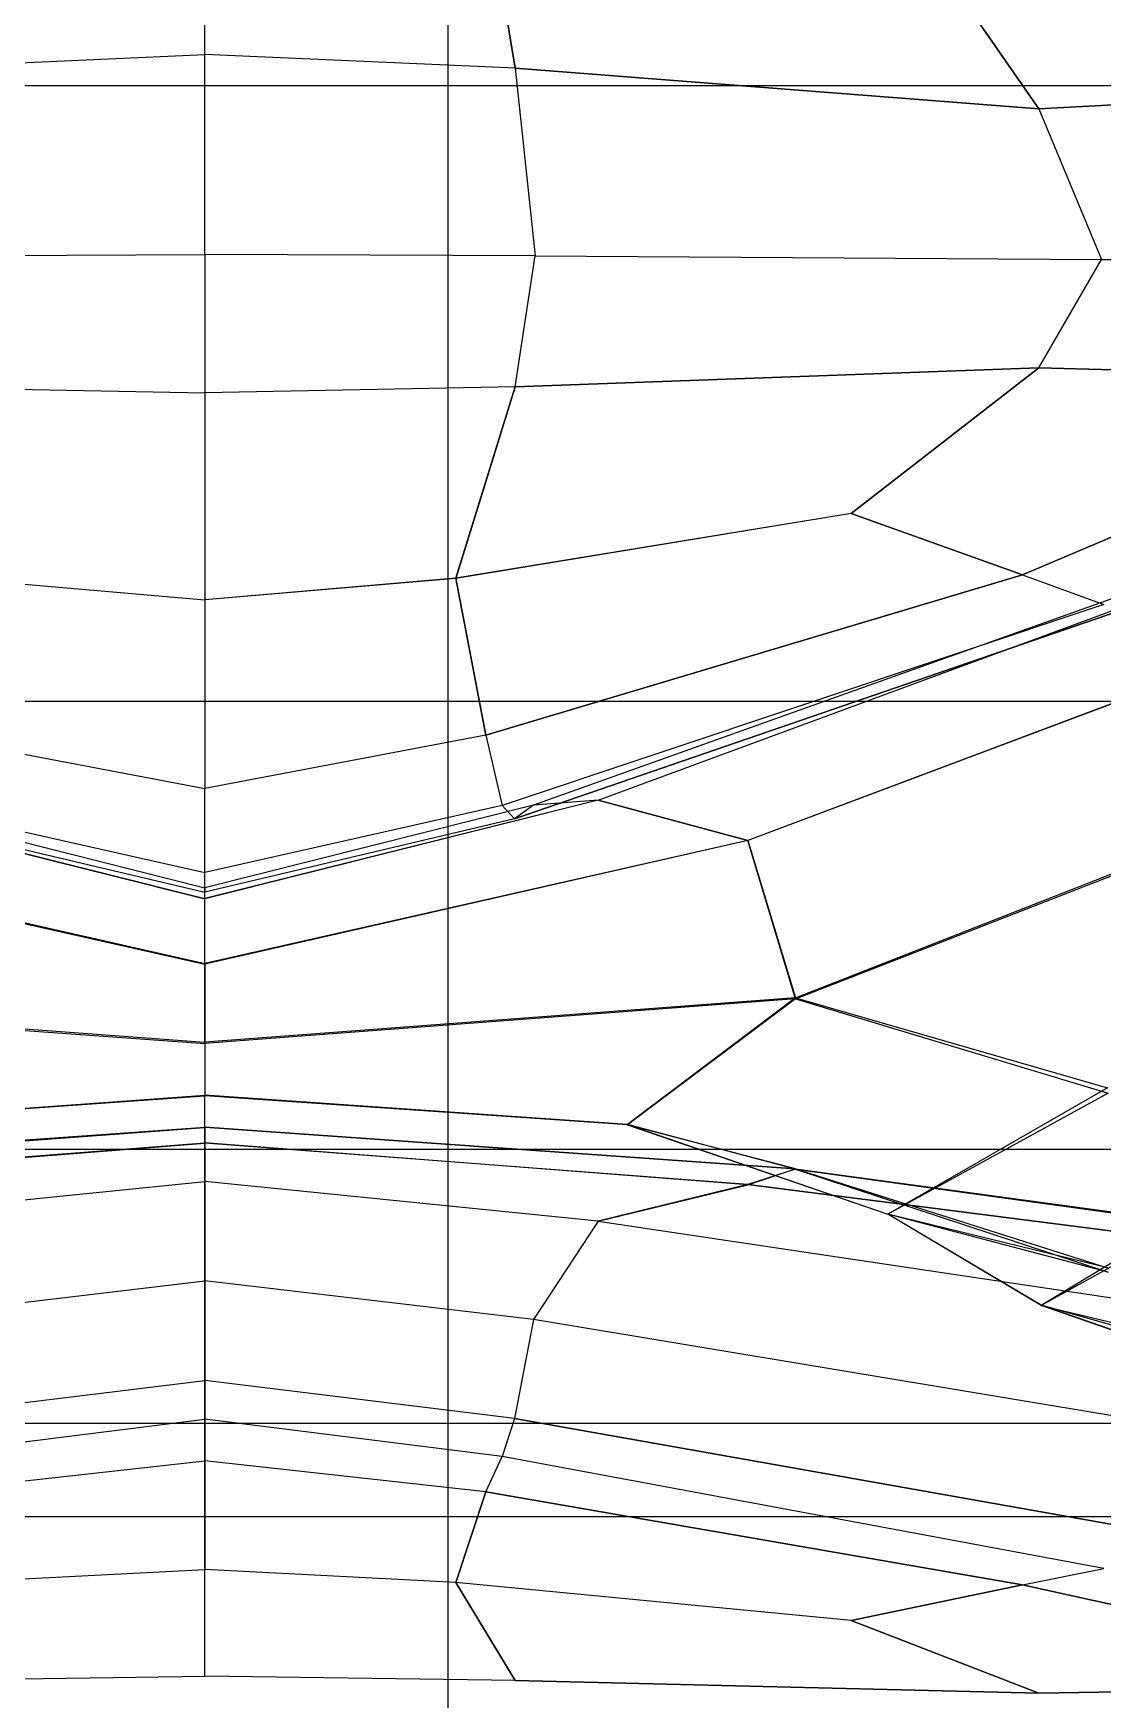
# Model space of a CAD drawing. Extents: x 11992 to 29481, y -6727 to 6811.
# Drawn here: x 12621.407 to 12623.422, y 1259.784 to 1262.924 of the extents above; entities that cross this region are included whole.
import ezdxf

# ---------------------------------------------------------------- set-up
doc = ezdxf.new("R2010")
doc.units = 0
doc.header["$MEASUREMENT"] = 0
doc.layers.get('0').update_dxf_attribs({"color": 8, "linetype": 'CONTINUOUS'})

msp = doc.modelspace()

# ---------------------------------------------------------------- linework, layer by layer
for p, q in [((12622.1878, 1830.6007, -1920.433), (12622.1878, 930.6, -1920.433)), ((12622.1878, 1830.6007, -2370.4333), (12622.1878, 930.6, -2370.4333)), ((12621.73, 1262.8835, -1729.6683), (12621.73, 1264.3317, -1727.9716)), ((12621.7295, 1262.5066, -1750.6789), (12621.7295, 1263.6212, -1752.0736)), ((12622.3146, 1262.8578, -1729.6967), (12622.2026, 1263.5389, -1728.8869)), ((12622.2026, 1263.5389, -1751.979), (12622.3146, 1262.8578, -1751.1692)), ((12622.9474, 1263.2917, -1751.6951), (12623.3012, 1262.7812, -1751.084)), ((12623.3012, 1262.7812, -1729.7818), (12622.9474, 1263.2917, -1729.1708)), ((12621.1449, 1262.8578, -1729.6967), (12621.73, 1262.8835, -1729.6683)), ((12621.1449, 1262.8578, -1751.1692), (12621.7295, 1262.8835, -1751.1976)), ((12621.7295, 1262.5066, -1730.187), (12621.73, 1262.8835, -1729.6683)), ((12622.3146, 1262.8578, -1751.1692), (12621.7295, 1262.8835, -1751.1976)), ((12622.3146, 1262.8578, -1729.6967), (12621.73, 1262.8835, -1729.6683)), ((12622.3146, 1262.8578, -1729.6967), (12623.3012, 1262.7812, -1729.7818)), ((12622.3146, 1262.8578, -1729.6967), (12622.3523, 1262.5044, -1730.1857)), ((12623.3012, 1262.7812, -1751.084), (12622.3146, 1262.8578, -1751.1692)), ((12622.3146, 1262.8578, -1751.1692), (12622.3523, 1262.5044, -1750.6802)), ((12651.3116, 1262.8249, -1730.3704), (12606.3119, 1262.8249, -1730.3704)), ((12651.3116, 1262.8249, -1750.4951), (12606.3119, 1262.8249, -1750.4951)), ((12623.3012, 1262.7812, -1729.7818), (12624.1333, 1262.8261, -1729.73)), ((12624.1333, 1262.8261, -1751.1358), (12623.3012, 1262.7812, -1751.084)), ((12623.3012, 1262.7812, -1729.7818), (12623.4194, 1262.4977, -1730.1819)), ((12623.3012, 1262.7812, -1751.084), (12623.4194, 1262.4977, -1750.6839)), ((12621.1073, 1262.5044, -1730.1857), (12621.7295, 1262.5066, -1730.187)), ((12621.1073, 1262.5044, -1750.6802), (12621.7295, 1262.5066, -1750.6789)), ((12622.3523, 1262.5044, -1750.6802), (12621.7295, 1262.5066, -1750.6789)), ((12621.7295, 1262.5066, -1750.6789), (12621.7295, 1261.5007, -1747.9906)), ((12622.3523, 1262.5044, -1730.1857), (12621.7295, 1262.5066, -1730.187)), ((12621.7295, 1262.5066, -1730.187), (12621.7295, 1261.5007, -1732.8752)), ((12622.3146, 1262.2577, -1750.1296), (12622.3523, 1262.5044, -1750.6802)), ((12622.3146, 1262.2577, -1730.7363), (12622.3523, 1262.5044, -1730.1857)), ((12622.3523, 1262.5044, -1750.6802), (12623.4194, 1262.4977, -1750.6839)), ((12622.3523, 1262.5044, -1730.1857), (12623.4194, 1262.4977, -1730.1819)), ((12623.3012, 1262.2932, -1750.2386), (12623.4194, 1262.4977, -1750.6839)), ((12623.3012, 1262.2932, -1730.6273), (12623.4194, 1262.4977, -1730.1819)), ((12623.4194, 1262.4977, -1750.6839), (12624.4208, 1262.493, -1750.6867)), ((12623.4194, 1262.4977, -1730.1819), (12624.4208, 1262.493, -1730.1792)), ((12622.3146, 1262.2577, -1750.1296), (12623.3012, 1262.2932, -1750.2386)), ((12623.3012, 1262.2932, -1730.6273), (12622.3146, 1262.2577, -1730.7363)), ((12623.3012, 1262.2932, -1750.2386), (12622.9474, 1262.019, -1749.4909)), ((12622.9474, 1262.019, -1731.3749), (12623.3012, 1262.2932, -1730.6273)), ((12623.2707, 1261.9034, -1731.7103), (12624.1333, 1262.2705, -1730.6921)), ((12624.1333, 1262.2705, -1750.1738), (12623.2707, 1261.9034, -1749.1556)), ((12623.3012, 1262.2932, -1750.2386), (12624.1333, 1262.2705, -1750.1738)), ((12624.1333, 1262.2705, -1730.6921), (12623.3012, 1262.2932, -1730.6273)), ((12621.1449, 1262.2577, -1750.1296), (12621.7295, 1262.246, -1750.0932)), ((12621.1449, 1262.2577, -1730.7363), (12621.7295, 1262.246, -1730.7727)), ((12622.3146, 1262.2577, -1750.1296), (12621.7295, 1262.246, -1750.0932)), ((12622.3146, 1262.2577, -1730.7363), (12621.7295, 1262.246, -1730.7727)), ((12622.3146, 1262.2577, -1750.1296), (12622.2026, 1261.8967, -1749.1349)), ((12622.2026, 1261.8969, -1731.731), (12622.3146, 1262.2577, -1730.7363)), ((12624.6006, 1262.0977, -1748.4554), (12622.7528, 1261.4027, -1746.7795)), ((12624.6006, 1262.0967, -1732.4097), (12622.7528, 1261.4027, -1734.0854)), ((12622.9474, 1262.019, -1731.3749), (12622.2026, 1261.8969, -1731.731)), ((12622.9474, 1262.019, -1749.4909), (12622.2026, 1261.8967, -1749.1349)), ((12622.471, 1261.479, -1747.05), (12623.9807, 1262.0355, -1748.4642)), ((12622.471, 1261.479, -1733.8156), (12623.9807, 1262.0355, -1732.4015)), ((12623.2707, 1261.9034, -1731.7103), (12622.9474, 1262.019, -1731.3749)), ((12622.9474, 1262.019, -1749.4909), (12623.2707, 1261.9034, -1749.1556)), ((12623.6612, 1261.9379, -1748.6516), (12622.3489, 1261.4697, -1747.4048)), ((12623.6612, 1261.9379, -1732.2142), (12622.3489, 1261.4697, -1733.4611)), ((12621.2575, 1261.8969, -1731.731), (12621.7295, 1261.8562, -1731.8497)), ((12621.2575, 1261.8969, -1749.1349), (12621.7295, 1261.8562, -1749.0162)), ((12622.2026, 1261.8969, -1731.731), (12621.7295, 1261.8562, -1731.8497)), ((12622.2026, 1261.8967, -1749.1349), (12621.7295, 1261.8562, -1749.0162)), ((12622.2593, 1261.6013, -1732.5839), (12622.2026, 1261.8969, -1731.731)), ((12622.2026, 1261.8967, -1749.1349), (12622.2593, 1261.6013, -1748.2819)), ((12622.2593, 1261.6013, -1732.5839), (12623.2707, 1261.9034, -1731.7103)), ((12623.2707, 1261.9034, -1749.1556), (12622.2593, 1261.6013, -1748.2819)), ((12623.2707, 1261.9034, -1731.7103), (12623.4237, 1261.8478, -1731.8683)), ((12623.2707, 1261.9034, -1749.1556), (12623.4237, 1261.8478, -1748.9976)), ((12623.5172, 1261.8576, -1731.9894), (12622.3132, 1261.4435, -1733.134)), ((12622.3132, 1261.4435, -1747.7319), (12623.5172, 1261.8576, -1748.8765)), ((12623.4237, 1261.8478, -1731.8683), (12622.2898, 1261.469, -1732.9465)), ((12623.4237, 1261.8478, -1748.9976), (12622.2898, 1261.4687, -1747.9193)), ((12622.8425, 1261.1063, -1734.6586), (12624.571, 1261.7849, -1733.0153)), ((12622.8429, 1261.1044, -1746.2055), (12624.571, 1261.7784, -1747.8491)), ((12651.3121, 1261.6645, -1748.1327), (12606.3119, 1261.6645, -1748.1327)), ((12651.3121, 1261.6645, -1732.7327), (12606.3119, 1261.6645, -1732.7327)), ((12621.2002, 1261.6013, -1748.2819), (12621.7295, 1261.5007, -1747.9906)), ((12621.2002, 1261.6013, -1732.5839), (12621.7295, 1261.5007, -1732.8752)), ((12622.2593, 1261.6013, -1732.5839), (12621.7295, 1261.5007, -1732.8752)), ((12622.2593, 1261.6013, -1748.2819), (12621.7295, 1261.5007, -1747.9906)), ((12622.2593, 1261.6013, -1732.5839), (12622.2898, 1261.469, -1732.9465)), ((12622.2593, 1261.6013, -1748.2819), (12622.2898, 1261.4687, -1747.9193)), ((12621.73, 1261.3424, -1747.5598), (12621.7295, 1261.5007, -1747.9906)), ((12621.7295, 1261.1714, -1734.644), (12621.7295, 1261.5007, -1732.8752)), ((12620.9885, 1261.479, -1733.8156), (12621.7295, 1261.2935, -1734.287)), ((12620.9885, 1261.4783, -1747.0501), (12621.7295, 1261.293, -1746.5787)), ((12621.1106, 1261.4697, -1733.4611), (12621.7295, 1261.3138, -1733.8766)), ((12621.1106, 1261.4697, -1747.4048), (12621.7295, 1261.3138, -1746.9893)), ((12621.1697, 1261.469, -1747.9193), (12621.73, 1261.3424, -1747.5598)), ((12621.1697, 1261.469, -1732.9465), (12621.7295, 1261.3424, -1733.306)), ((12622.471, 1261.479, -1747.05), (12621.7295, 1261.293, -1746.5787)), ((12622.471, 1261.479, -1733.8156), (12621.7295, 1261.2935, -1734.287)), ((12622.3489, 1261.4697, -1747.4048), (12621.7295, 1261.3138, -1746.9893)), ((12622.3489, 1261.4697, -1733.4611), (12621.7295, 1261.3138, -1733.8766)), ((12622.2898, 1261.469, -1732.9465), (12621.7295, 1261.3424, -1733.306)), ((12622.2898, 1261.4687, -1747.9193), (12621.73, 1261.3424, -1747.5598)), ((12622.3132, 1261.4435, -1733.134), (12622.2898, 1261.469, -1732.9465)), ((12622.3132, 1261.4435, -1747.7319), (12622.2898, 1261.4687, -1747.9193)), ((12622.3489, 1261.4697, -1747.4048), (12622.3132, 1261.4435, -1747.7319)), ((12622.3489, 1261.4697, -1733.4611), (12622.3132, 1261.4435, -1733.134)), ((12622.471, 1261.479, -1747.05), (12622.3489, 1261.4697, -1747.4048)), ((12622.471, 1261.479, -1733.8156), (12622.3489, 1261.4697, -1733.4611)), ((12622.471, 1261.479, -1733.8156), (12622.7528, 1261.4027, -1734.0854)), ((12622.7528, 1261.4027, -1746.7795), (12622.471, 1261.479, -1747.05)), ((12621.1464, 1261.4435, -1733.134), (12621.7295, 1261.3057, -1733.5155)), ((12621.1464, 1261.4435, -1747.7319), (12621.73, 1261.3057, -1747.3504)), ((12622.3132, 1261.4435, -1733.134), (12621.7295, 1261.3057, -1733.5155)), ((12622.3132, 1261.4435, -1747.7319), (12621.73, 1261.3057, -1747.3504)), ((12620.7067, 1261.4027, -1734.0854), (12621.7295, 1261.1714, -1734.644)), ((12620.7067, 1261.4005, -1746.7798), (12621.7295, 1261.1698, -1746.221)), ((12622.7528, 1261.4027, -1734.0854), (12621.7295, 1261.1714, -1734.644)), ((12622.7528, 1261.4027, -1746.7795), (12621.7295, 1261.1698, -1746.221)), ((12622.7528, 1261.4027, -1734.0854), (12622.8425, 1261.1063, -1734.6586)), ((12622.8429, 1261.1044, -1746.2055), (12622.7528, 1261.4027, -1746.7795)), ((12621.73, 1261.3057, -1747.3504), (12621.73, 1261.3424, -1747.5598)), ((12621.7295, 1261.3138, -1746.9893), (12621.73, 1261.3057, -1747.3504)), ((12621.7295, 1261.1698, -1746.221), (12621.7295, 1261.3138, -1746.9893)), ((12621.7295, 1261.1714, -1734.644), (12621.7295, 1260.9228, -1735.252)), ((12621.73, 1261.0205, -1745.903), (12621.7295, 1261.1698, -1746.221)), ((12620.6171, 1261.1059, -1734.6585), (12621.7295, 1261.0227, -1734.9611)), ((12622.8425, 1261.1063, -1734.6586), (12621.7295, 1261.0227, -1734.9611)), ((12622.8429, 1261.1044, -1746.2055), (12621.73, 1261.0205, -1745.903)), ((12622.8425, 1261.1063, -1734.6586), (12622.5259, 1260.8677, -1735.2375)), ((12622.8429, 1261.1044, -1746.2055), (12622.5259, 1260.867, -1745.6264)), ((12622.8425, 1261.1063, -1734.6586), (12623.4309, 1260.9371, -1734.5792)), ((12622.8429, 1261.1044, -1746.2055), (12623.4318, 1260.9266, -1746.2861)), ((12620.6166, 1261.1006, -1746.2061), (12621.73, 1261.0205, -1745.903)), ((12621.73, 1261.0205, -1745.903), (12621.7295, 1260.922, -1745.6113)), ((12620.9342, 1260.8655, -1735.2367), (12621.7295, 1260.9228, -1735.252)), ((12620.9342, 1260.8648, -1745.6267), (12621.7295, 1260.922, -1745.6113)), ((12622.5259, 1260.8677, -1735.2375), (12621.7295, 1260.9228, -1735.252)), ((12621.73, 1260.8622, -1735.5538), (12621.7295, 1260.9228, -1735.252)), ((12621.7295, 1260.0292, -1742.1982), (12621.7295, 1260.922, -1745.6113)), ((12622.5259, 1260.867, -1745.6264), (12621.7295, 1260.922, -1745.6113)), ((12623.4309, 1260.9371, -1734.5792), (12623.017, 1260.6991, -1735.1927)), ((12623.4318, 1260.9266, -1746.2861), (12623.017, 1260.6989, -1745.6718)), ((12620.6166, 1260.7799, -1735.8564), (12621.73, 1260.8622, -1735.5538)), ((12620.6171, 1260.784, -1745.0057), (12621.7295, 1260.8631, -1745.3094)), ((12622.8425, 1260.7842, -1745.0057), (12621.7295, 1260.8631, -1745.3094)), ((12621.73, 1260.8622, -1735.5538), (12621.7295, 1260.8324, -1735.9039)), ((12622.8429, 1260.7838, -1735.8578), (12621.73, 1260.8622, -1735.5538)), ((12622.5259, 1260.8677, -1735.2375), (12623.017, 1260.6991, -1735.1927)), ((12622.8429, 1260.7838, -1735.8578), (12622.5259, 1260.8677, -1735.2375)), ((12622.5259, 1260.867, -1745.6264), (12623.017, 1260.6989, -1745.6718)), ((12622.8425, 1260.7842, -1745.0057), (12622.5259, 1260.867, -1745.6264)), ((12620.7067, 1260.7544, -1744.361), (12621.7295, 1260.8333, -1744.9604)), ((12620.7067, 1260.753, -1736.5032), (12621.7295, 1260.8324, -1735.9039)), ((12622.7528, 1260.7544, -1744.361), (12621.7295, 1260.8333, -1744.9604)), ((12621.7295, 1260.8324, -1735.9039), (12621.7295, 1260.573, -1736.6411)), ((12622.7528, 1260.7547, -1736.5039), (12621.7295, 1260.8324, -1735.9039)), ((12651.3121, 1260.8207, -1745.6397), (12606.3124, 1260.8207, -1745.6397)), ((12651.3121, 1260.8207, -1735.2257), (12606.3124, 1260.8207, -1735.2257)), ((12620.9885, 1260.6855, -1744.0893), (12621.7295, 1260.7606, -1744.5902)), ((12620.9885, 1260.6851, -1736.7762), (12621.7295, 1260.7604, -1736.2753)), ((12622.471, 1260.6855, -1744.0893), (12621.7295, 1260.7606, -1744.5902)), ((12622.471, 1260.6855, -1736.7764), (12621.7295, 1260.7604, -1736.2753)), ((12622.7528, 1260.7544, -1744.361), (12622.8425, 1260.7842, -1745.0057)), ((12622.8429, 1260.7838, -1735.8578), (12622.7528, 1260.7547, -1736.5039)), ((12622.8425, 1260.7842, -1745.0057), (12624.571, 1260.5503, -1743.2432)), ((12622.8425, 1260.7842, -1745.0057), (12623.4309, 1260.5978, -1745.0215)), ((12622.8429, 1260.7838, -1735.8578), (12623.4318, 1260.5894, -1735.8387)), ((12622.8429, 1260.7838, -1735.8578), (12624.571, 1260.5456, -1737.6183)), ((12622.7528, 1260.7547, -1736.5039), (12622.471, 1260.6855, -1736.7764)), ((12622.471, 1260.6855, -1744.0893), (12622.7528, 1260.7544, -1744.361)), ((12624.6006, 1260.5189, -1738.3029), (12622.7528, 1260.7547, -1736.5039)), ((12624.6006, 1260.5174, -1742.5628), (12622.7528, 1260.7544, -1744.361)), ((12623.3055, 1260.5275, -1735.147), (12623.6831, 1260.7559, -1734.5709)), ((12623.6841, 1260.7363, -1746.2957), (12623.3055, 1260.527, -1745.7181)), ((12623.4318, 1260.5894, -1735.8387), (12623.017, 1260.6991, -1735.1927)), ((12623.3055, 1260.5275, -1735.147), (12623.017, 1260.6991, -1735.1927)), ((12623.4309, 1260.5978, -1745.0215), (12623.017, 1260.6989, -1745.6718)), ((12623.3055, 1260.527, -1745.7181), (12623.017, 1260.6989, -1745.6718)), ((12622.471, 1260.6855, -1744.0893), (12622.3489, 1260.5003, -1743.7868)), ((12622.471, 1260.6855, -1736.7764), (12622.3489, 1260.5003, -1737.0791)), ((12622.471, 1260.6855, -1744.0893), (12623.9807, 1260.4602, -1742.5864)), ((12622.471, 1260.6855, -1736.7764), (12623.9807, 1260.4607, -1738.2795)), ((12621.1106, 1260.5003, -1737.0791), (12621.7295, 1260.573, -1736.6411)), ((12621.1106, 1260.5003, -1743.7868), (12621.7295, 1260.573, -1744.2247)), ((12622.3489, 1260.5003, -1737.0791), (12621.7295, 1260.573, -1736.6411)), ((12621.7295, 1260.573, -1736.6411), (12621.73, 1260.3854, -1736.9499)), ((12622.3489, 1260.5003, -1743.7868), (12621.7295, 1260.573, -1744.2247)), ((12623.4919, 1260.4624, -1735.1295), (12623.3055, 1260.5275, -1735.147)), ((12623.6841, 1260.4197, -1735.7518), (12623.3055, 1260.5275, -1735.147)), ((12623.4919, 1260.4621, -1745.7354), (12623.3055, 1260.527, -1745.7181)), ((12623.3055, 1260.527, -1745.7181), (12623.6831, 1260.4369, -1745.1049)), ((12622.3489, 1260.5003, -1743.7868), (12622.3132, 1260.3141, -1743.5166)), ((12622.3489, 1260.5003, -1737.0791), (12622.3132, 1260.3141, -1737.3493)), ((12623.6612, 1260.2824, -1738.3929), (12622.3489, 1260.5003, -1737.0791)), ((12623.6612, 1260.2824, -1742.473), (12622.3489, 1260.5003, -1743.7868)), ((12621.1464, 1260.3141, -1737.3492), (12621.73, 1260.3854, -1736.9499)), ((12621.1464, 1260.3141, -1743.5166), (12621.7295, 1260.3854, -1743.916)), ((12622.3132, 1260.3141, -1743.5166), (12621.7295, 1260.3854, -1743.916)), ((12622.3132, 1260.3141, -1737.3493), (12621.73, 1260.3854, -1736.9499)), ((12621.73, 1260.3854, -1736.9499), (12621.73, 1260.3126, -1737.1497)), ((12651.3121, 1260.3048, -1743.0588), (12606.3119, 1260.3048, -1743.0588)), ((12651.3121, 1260.3048, -1737.8066), (12606.3119, 1260.3048, -1737.8066)), ((12621.1697, 1260.2423, -1743.3417), (12621.7295, 1260.3126, -1743.7162)), ((12621.1697, 1260.2423, -1737.5241), (12621.73, 1260.3126, -1737.1497)), ((12621.73, 1260.3126, -1737.1497), (12621.7295, 1260.2342, -1737.6019)), ((12622.2898, 1260.2423, -1743.3417), (12621.7295, 1260.3126, -1743.7162)), ((12622.2898, 1260.2423, -1737.5242), (12621.73, 1260.3126, -1737.1497)), ((12622.3132, 1260.3141, -1743.5166), (12622.2898, 1260.2423, -1743.3417)), ((12622.3132, 1260.3141, -1737.3493), (12622.2898, 1260.2423, -1737.5242)), ((12623.5172, 1260.1004, -1742.3184), (12622.3132, 1260.3141, -1743.5166)), ((12622.3132, 1260.3141, -1737.3493), (12623.5172, 1260.1004, -1738.5475)), ((12621.2002, 1260.1758, -1737.9044), (12621.7295, 1260.2342, -1737.6019)), ((12621.2002, 1260.1758, -1742.9614), (12621.7295, 1260.2342, -1743.264)), ((12621.7295, 1260.2342, -1737.6019), (12621.7295, 1260.0292, -1738.6676)), ((12622.2593, 1260.1758, -1737.9045), (12621.7295, 1260.2342, -1737.6019)), ((12622.2593, 1260.1758, -1742.9614), (12621.7295, 1260.2342, -1743.264)), ((12622.2593, 1260.1758, -1737.9045), (12622.2898, 1260.2423, -1737.5242)), ((12622.2593, 1260.1758, -1742.9614), (12622.2898, 1260.2423, -1743.3417)), ((12623.4237, 1260.0313, -1742.2183), (12622.2898, 1260.2423, -1743.3417)), ((12623.4237, 1260.0313, -1738.6476), (12622.2898, 1260.2423, -1737.5242)), ((12622.2026, 1260.0051, -1738.7908), (12622.2593, 1260.1758, -1737.9045)), ((12622.2593, 1260.1758, -1742.9614), (12622.2026, 1260.0051, -1742.075)), ((12623.2707, 1260.0005, -1738.8122), (12622.2593, 1260.1758, -1737.9045)), ((12622.2593, 1260.1758, -1742.9614), (12623.2707, 1260.0005, -1742.0537)), ((12651.3116, 1260.1286, -1740.4327), (12606.3119, 1260.1286, -1740.4327)), ((12621.2575, 1260.0051, -1738.7908), (12621.7295, 1260.0292, -1738.6676)), ((12621.2575, 1260.0051, -1742.075), (12621.7295, 1260.0292, -1742.1982)), ((12622.2026, 1260.0051, -1742.075), (12621.7295, 1260.0292, -1742.1982)), ((12622.2026, 1260.0051, -1738.7908), (12621.7295, 1260.0292, -1738.6676)), ((12621.73, 1259.8282, -1741.0706), (12621.7295, 1260.0292, -1742.1982)), ((12621.73, 1259.8282, -1739.7953), (12621.7295, 1260.0292, -1738.6676)), ((12622.9474, 1259.9331, -1741.7055), (12622.2026, 1260.0051, -1742.075)), ((12622.9474, 1259.9331, -1739.1604), (12622.2026, 1260.0051, -1738.7908)), ((12622.2026, 1260.0051, -1742.075), (12622.3146, 1259.8203, -1741.0332)), ((12622.3146, 1259.8203, -1739.8327), (12622.2026, 1260.0051, -1738.7908)), ((12623.2707, 1260.0005, -1738.8122), (12623.4237, 1260.0313, -1738.6476)), ((12623.2707, 1260.0005, -1742.0537), (12623.4237, 1260.0313, -1742.2183)), ((12622.9474, 1259.9331, -1739.1604), (12623.2707, 1260.0005, -1738.8122)), ((12623.2707, 1260.0005, -1742.0537), (12622.9474, 1259.9331, -1741.7055)), ((12624.1333, 1259.8093, -1739.8775), (12623.2707, 1260.0005, -1738.8122)), ((12623.2707, 1260.0005, -1742.0537), (12624.1333, 1259.8093, -1740.9884)), ((12623.3012, 1259.7965, -1739.9449), (12622.9474, 1259.9331, -1739.1604)), ((12622.9474, 1259.9331, -1741.7055), (12623.3012, 1259.7965, -1740.921)), ((12621.1449, 1259.8203, -1741.0332), (12621.73, 1259.8282, -1741.0706)), ((12621.1449, 1259.8203, -1739.8327), (12621.73, 1259.8282, -1739.7953)), ((12621.73, 1259.8282, -1741.0706), (12621.73, 1259.8282, -1739.7953)), ((12622.3146, 1259.8203, -1741.0332), (12621.73, 1259.8282, -1741.0706)), ((12622.3146, 1259.8203, -1739.8327), (12621.73, 1259.8282, -1739.7953)), ((12623.3012, 1259.7965, -1740.921), (12622.3146, 1259.8203, -1741.0332)), ((12622.3146, 1259.8203, -1739.8327), (12623.3012, 1259.7965, -1739.9449)), ((12622.3146, 1259.8203, -1739.8327), (12622.3146, 1259.8203, -1741.0332)), ((12623.3012, 1259.7965, -1739.9449), (12624.1333, 1259.8093, -1739.8775)), ((12624.1333, 1259.8093, -1740.9884), (12623.3012, 1259.7965, -1740.921)), ((12623.3012, 1259.7965, -1740.921), (12623.3012, 1259.7965, -1739.9449))]:
    msp.add_line(p, q)

doc.saveas('drawing.dxf')
